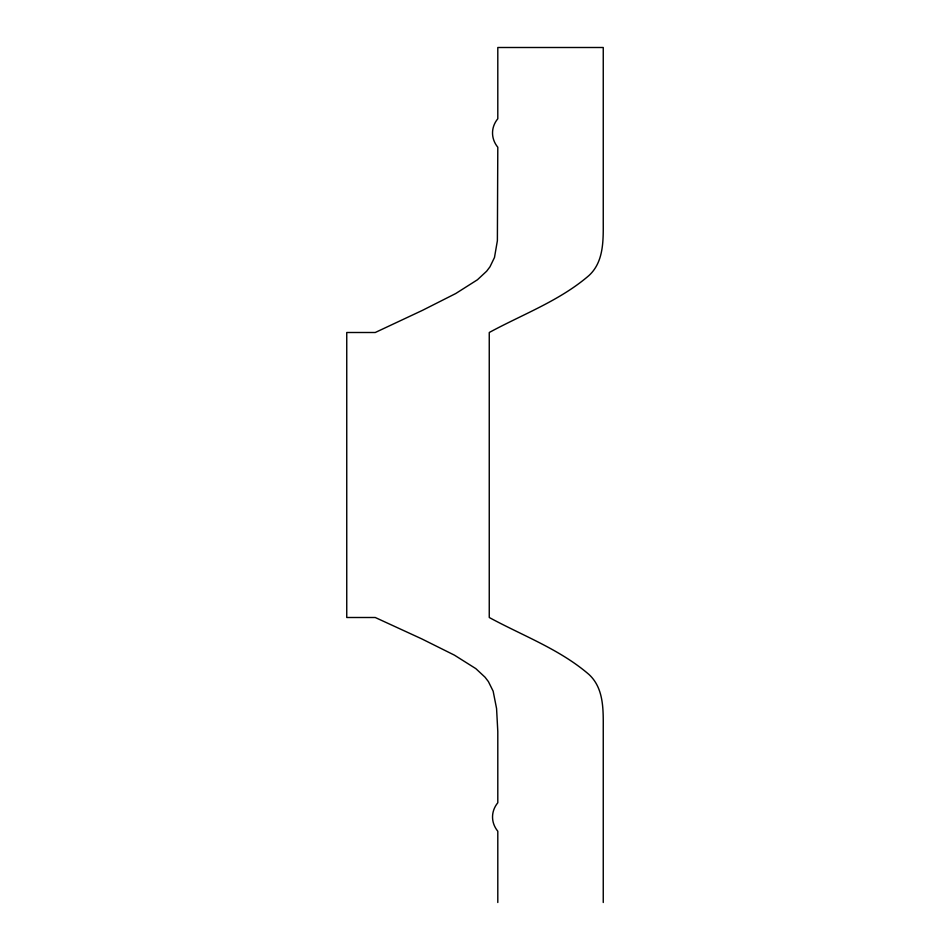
<?xml version="1.0" encoding="UTF-8"?>
<svg xmlns="http://www.w3.org/2000/svg" width="950" height="950" viewBox="0 0 950 950"><rect width="100%" height="100%" fill="white"/><g stroke="black" fill="none" stroke-linecap="round" stroke-linejoin="round"><path stroke-width="1.43" d="M603.25 902.5L603.25 731.5C603.179 711.989 604.722 689.023 589 674.5C559.823 649.289 522.773 635.74 489.25 617.5L489.25 332.5C522.773 314.26 559.823 300.711 589 275.5C604.722 260.977 603.179 238.011 603.25 218.5L603.25 47.5L497.8 47.5L497.8 118.75C490.746 127.336 490.794 138.653 497.8 147.25L497.384 240.683L494.487 257.486L489.963 266.831L486.637 271.213L477.411 279.787L455.762 293.514L422.536 310.317L375.25 332.5L346.75 332.5L346.75 617.5L375.25 617.5L421.717 638.863L454.421 655.144L475.819 668.622L485.046 677.207L488.419 681.625L493.145 691.161L496.565 708.498L497.8 731.5L497.8 802.75C490.782 811.347 490.782 822.653 497.8 831.25L497.8 902.5"/></g></svg>
